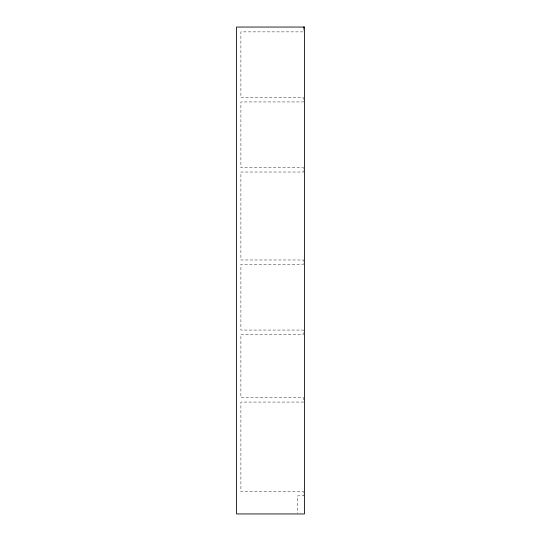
<?xml version="1.0" encoding="UTF-8"?>
<svg xmlns="http://www.w3.org/2000/svg" width="541" height="541" viewBox="0 0 541 541"><rect width="100%" height="100%" fill="white"/><g stroke="black" fill="none" stroke-linecap="round" stroke-linejoin="round"><path stroke-width="0.41" stroke-dasharray="2.71 2.03" d="M303.481 27.53L303.481 31.872L240.894 31.872L240.894 97.596L303.481 97.596L303.481 101.945L240.894 101.945L240.894 167.676L303.481 167.676L303.481 172.024L240.894 172.024L240.894 259.984L303.481 259.984L303.481 264.333L240.894 264.333L240.894 330.057L303.481 330.057L303.481 334.406L240.894 334.406L240.894 397.716L303.481 397.716L303.481 402.071L240.894 402.071L240.894 491.478L303.481 491.478L303.481 495.827L297.685 495.827L297.685 513.125"/><path stroke-width="0.81" d="M303.481 27.05L303.481 27.53M304.448 27.05L236.552 27.05L236.552 513.95L304.448 513.95L304.448 27.05"/></g></svg>
